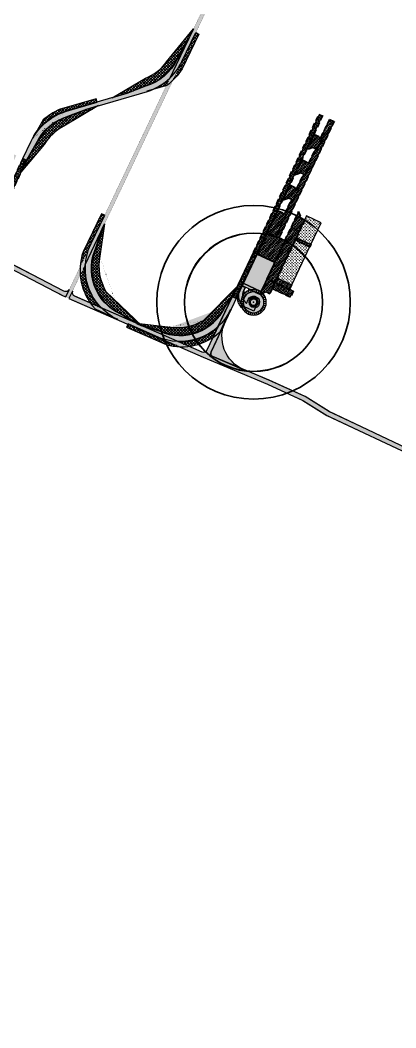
# Model space of a CAD drawing. Extents: x 466263 to 469319, y 5887365 to 5890189.
# Drawn here: x 467100 to 467568, y 5888275 to 5889530 of the extents above; entities that cross this region are included whole.
import ezdxf

# ---------------------------------------------------------------- set-up
doc = ezdxf.new("R2010")
doc.units = 0
doc.header["$MEASUREMENT"] = 0
doc.linetypes.add('VERDECKT', pattern=[9.525, 6.35, -3.175])
doc.layers.get('0').update_dxf_attribs({"linetype": 'CONTINUOUS'})
for name, color, linetype, transparency in [('UTEC -Flächen mit Böschung 0.5 m- KSF dauerhaft', 24, 'VERDECKT', 0.5), ('UTEC -Flächen mit Böschung 0.5 m- KSF temporär', 54, 'VERDECKT', 0.5), ('UTEC -Flächen mit Böschung 0.5 m- Zuwegung dauerhaft', 32, 'VERDECKT', 0.5), ('UTEC -Flächen mit Böschung 0.5 m- Zuwegung temporär', 84, 'VERDECKT', 0.5), ('UTEC -Flächen- Fundament', 162, 'VERDECKT', 0.5), ('UTEC -Flächen- KSF Blattlager', 254, 'CONTINUOUS', 0.5), ('UTEC -Flächen- KSF dauerhaft', 252, 'CONTINUOUS', 0.5), ('UTEC -Flächen- KSF temporär', 254, 'CONTINUOUS', 0.5), ('UTEC -Flächen- Zuwegung Bestand', 253, 'CONTINUOUS', 0.5), ('UTEC -Flächen- Zuwegung dauerhaft', 33, 'CONTINUOUS', 0.5), ('UTEC -Flächen- Zuwegung temporär', 85, 'CONTINUOUS', 0.5), ('UTEC -Flächen- Zuwegung Überschwenkbereich', 252, 'CONTINUOUS', 0.5)]:
    doc.layers.add(name, color=color, linetype=linetype, transparency=transparency)
for name, color, linetype, lineweight in [('UTEC -WKA- Kreise - Baulast', 70, 'CONTINUOUS', 35), ('UTEC -WKA- Kreise - Rotor (ohne Exzentrizität)', 150, 'CONTINUOUS', 35), ('UTEC -WKA- Kreise - Rotorüberstrich (mit Exzentrizität)', 150, 'CONTINUOUS', 35)]:
    doc.layers.add(name, color=color, linetype=linetype, lineweight=lineweight)
for name, color, linetype in [('UTEC -WKA- Kreise - Standort', 10, 'CONTINUOUS'), ('UTEC -WKA- KSF Blattlager', 253, 'CONTINUOUS'), ('UTEC -WKA- KSF dauerhaft', 7, 'CONTINUOUS'), ('UTEC -WKA- KSF temporär', 253, 'CONTINUOUS'), ('UTEC -WKA- Turm & Fundament', 7, 'CONTINUOUS'), ('UTEC -WKA- Turm & Fundament Schraffur', 253, 'CONTINUOUS'), ('UTEC -Zuwegung- Bestand', 251, 'CONTINUOUS'), ('UTEC -Zuwegung- dauerhaft', 34, 'CONTINUOUS'), ('UTEC -Zuwegung- temporär', 86, 'CONTINUOUS'), ('UTEC -Zuwegung- Überschwenkbereich', 253, 'CONTINUOUS')]:
    doc.layers.add(name, color=color, linetype=linetype)
doc.layers.add('UTEC __Hilfslinien__', color=201, linetype='CONTINUOUS', plot=False)
pattern_1 = [(45, (0, 0), (-1.767766953, 1.767766953), []), (135, (0, 0), (-1.767766953, -1.767766953), [])]

# ---------------------------------------------------------------- blocks, each defined once
blk = doc.blocks.new('WKA - Fundament')
at = {"layer": 'UTEC -WKA- Turm & Fundament'}
for radius in [13, 5.94]:
    blk.add_circle((0, 0), radius, dxfattribs=at)
at = {"layer": 'UTEC -WKA- Turm & Fundament Schraffur'}
for points in [[(-6.5, 11.3), (-7.5, 12.9)], [(-4.4, 12.2), (-5.5, 15)], [(-2.3, 12.8), (-2.6, 14.7)], [(0, 13), (0, 15.9)], [(2.3, 12.8), (2.6, 14.7)], [(4.4, 12.2), (5.5, 15)], [(6.5, 11.3), (7.5, 12.9)], [(-12.8, 2.3), (-15.7, 2.8)], [(-14.9, 0), (-13, 0)], [(-13, 0), (-14.9, 0)], [(-12.2, 4.4), (-14, 5.1)], [(-11.3, 6.5), (-13.8, 8)], [(-10, 8.4), (-11.4, 9.6)], [(-8.4, 10), (-10.2, 12.2)], [(8.4, 10), (10.2, 12.2)], [(10, 8.4), (11.4, 9.6)], [(11.3, 6.5), (13.8, 8)], [(12.2, 4.4), (14, 5.1)], [(12.8, 2.3), (15.7, 2.8)], [(13, 0), (14.9, 0)], [(14.9, 0), (13, 0)], [(-15.7, -2.8), (-12.8, -2.3)], [(-14, -5.1), (-12.2, -4.4)], [(-13.8, -8), (-11.3, -6.5)], [(-11.4, -9.6), (-10, -8.4)], [(-10.2, -12.2), (-8.4, -10)], [(-7.5, -12.9), (-6.5, -11.3)], [(-5.5, -15), (-4.4, -12.2)], [(5.5, -15), (4.4, -12.2)], [(7.5, -12.9), (6.5, -11.3)], [(10.2, -12.2), (8.4, -10)], [(11.4, -9.6), (10, -8.4)], [(13.8, -8), (11.3, -6.5)], [(14, -5.1), (12.2, -4.4)], [(15.7, -2.8), (12.8, -2.3)], [(-2.6, -14.7), (-2.3, -12.8)], [(0, -15.9), (0, -13)], [(2.6, -14.7), (2.3, -12.8)]]:
    blk.add_lwpolyline(points, dxfattribs=at)
blk.add_circle((0, 0), 15.9, dxfattribs=at)

msp = doc.modelspace()

# ---------------------------------------------------------------- hatches: boundary and pattern name
at = {"layer": 'UTEC -Flächen mit Böschung 0.5 m- KSF dauerhaft'}
h = msp.add_hatch(color=256, dxfattribs=at)
h.dxf.hatch_style = 1
h.paths.add_polyline_path([(467399, 5889188.3), (467376.8, 5889198.8), (467395.9, 5889239), (467418.1, 5889228.5)])
at = {"layer": 'UTEC -Flächen mit Böschung 0.5 m- KSF temporär', "true_color": 0x991b1e}
h = msp.add_hatch(color=244, dxfattribs=at)
h.dxf.hatch_style = 1
h.paths.add_polyline_path([(467491.9, 5889403.8), (467485.6, 5889406.8), (467474.9, 5889384.2), (467466.7, 5889388.1), (467457.4, 5889368.4), (467465, 5889371.2), (467468, 5889369.7), (467459.8, 5889352.6), (467451.7, 5889356.4), (467442.4, 5889336.8), (467450, 5889339.5), (467453, 5889338.1), (467444.8, 5889321), (467436.7, 5889324.8), (467427.4, 5889305.2), (467435, 5889307.9), (467438, 5889306.5), (467429.8, 5889289.3), (467421.7, 5889293.2), (467395.9, 5889239), (467418.1, 5889228.5), (467400.5, 5889191.6, -0.042855), (467402.6, 5889189.8), (467406.7, 5889191.3), (467411.5, 5889189), (467414.5, 5889195.3), (467437.1, 5889184.6), (467440.9, 5889192.7), (467436.4, 5889194.9), (467439, 5889200.3), (467420.9, 5889208.9), (467443.2, 5889255.7), (467461.2, 5889247.1), (467463, 5889250.7), (467444.9, 5889259.3), (467455.3, 5889281.1), (467450.5, 5889283.4), (467447.3, 5889292.3), (467430, 5889256), (467423.3, 5889259.2)])
h.paths.add_polyline_path([(467472.4, 5889413), (467477.4, 5889410.7), (467421.4, 5889292.8), (467395.9, 5889239.1), (467390.9, 5889241.4)])
at = {"layer": 'UTEC -Flächen mit Böschung 0.5 m- KSF temporär'}
h = msp.add_hatch(color=256, dxfattribs=at)
h.dxf.hatch_style = 1
h.paths.add_polyline_path([(466986.4, 5889186.2), (466975.3, 5889162.7), (466982.5, 5889159.3), (466993.6, 5889182.8)])
h.paths.add_polyline_path([(467020.6, 5889219.8), (467088.9, 5889364.5), (467095.3, 5889361.5), (467039.7, 5889243.9), (467047.8, 5889240.1), (467022.2, 5889185.9), (467000, 5889196.3), (467012.9, 5889223.5)])
edge = h.paths.add_edge_path()
edge.add_line((467047.8, 5889240.1), (467053.5, 5889252.1))
edge.add_line((467053.5, 5889252.1), (467050.8, 5889259.7))
edge.add_line((467050.8, 5889259.7), (467047.8, 5889261.1))
edge.add_line((467047.8, 5889261.1), (467054.7, 5889275.6))
edge.add_line((467054.7, 5889275.6), (467062.8, 5889271.7))
edge.add_line((467062.8, 5889271.7), (467068.5, 5889283.8))
edge.add_line((467068.5, 5889283.8), (467065.8, 5889291.4))
edge.add_line((467065.8, 5889291.4), (467062.8, 5889292.8))
edge.add_line((467062.8, 5889292.8), (467069.6, 5889307.2))
edge.add_line((467069.6, 5889307.2), (467077.8, 5889303.4))
edge.add_line((467077.8, 5889303.4), (467083.4, 5889315.4))
edge.add_line((467083.4, 5889315.4), (467080.7, 5889323))
edge.add_line((467080.7, 5889323), (467077.7, 5889324.4))
edge.add_line((467077.7, 5889324.4), (467084.6, 5889338.9))
edge.add_line((467084.6, 5889338.9), (467092.7, 5889335))
edge.add_line((467092.7, 5889335), (467103.4, 5889357.6))
edge.add_line((467103.4, 5889357.6), (467108.4, 5889355.3))
edge.add_line((467108.4, 5889355.3), (467055.5, 5889243.4))
edge.add_arc((467054.4, 5889235.4), 8.03, 82.0884, 144.3016)
h.paths.add_polyline_path([(467049.3, 5889230.3), (467052, 5889222.7), (467056.8, 5889220.4), (467046.5, 5889198.6), (467064.5, 5889190), (467062.8, 5889186.4), (467044.7, 5889194.9), (467022.6, 5889148.1), (467040.7, 5889139.5), (467037.7, 5889133.2), (467019.6, 5889141.7), (467013.2, 5889128.2), (467008.4, 5889130.4), (467000.8, 5889127.7)])
at = {"layer": 'UTEC -Flächen- Fundament', "lineweight": 20}
h = msp.add_hatch(color=256, dxfattribs=at)
h.dxf.hatch_style = 1
edge = h.paths.add_edge_path()
edge.add_line((467400.5, 5889191.6), (467399, 5889188.3))
edge.add_line((467399, 5889188.3), (467386.8, 5889194.1))
edge.add_arc((467391.1, 5889178.7), 15.9, 105.7756, 141.2904)
edge.add_arc((467391.2, 5889189.4), 12.5, 165.5268, 183.1969, ccw=False)
edge.add_line((467379.1, 5889192.5), (467380.5, 5889197.1))
edge.add_line((467380.5, 5889197.1), (467376.8, 5889198.8))
edge.add_line((467376.8, 5889198.8), (467370.8, 5889186.1))
edge.add_arc((467388.9, 5889184.9), 18.1, 176.2087, 229.5846)
edge.add_arc((467391.1, 5889178.8), 16, 208.7379, 413.7032)
at = {"layer": 'UTEC -Flächen- KSF Blattlager'}
h = msp.add_hatch(dxfattribs=at)
h.set_pattern_fill('GRASS', color=256, scale=0.1)
h.set_pattern_definition([(90, (-2380.8163, -2597.3765), (-1.796051224, 1.796051224), [0.47625, -3.115852448]), (45, (-2380.8163, -2597.3765), (-1.7960512242, 1.7960512242), [0.47625, -2.06375]), (135, (-2380.8163, -2597.3765), (-1.7960512242, -1.7960512242), [0.47625, -2.06375])])
h.paths.add_polyline_path([(467457.2, 5889286.3), (467444.2, 5889259.1), (467462.3, 5889250.5), (467475.2, 5889277.7)])
h.paths.add_polyline_path([(467461, 5889247.8), (467438.3, 5889200.1), (467420.3, 5889208.6), (467442.9, 5889256.4)])
at = {"layer": 'UTEC -Flächen- KSF dauerhaft'}
h = msp.add_hatch(color=256, dxfattribs=at)
h.dxf.hatch_style = 1
h.paths.add_polyline_path([(467400.2, 5889192.1), (467398.7, 5889189), (467376.6, 5889199.5), (467378.1, 5889202.6)])
h.paths.add_polyline_path([(467417.4, 5889228.3), (467400.2, 5889192.1), (467378.1, 5889202.6), (467395.3, 5889238.8)])
h = msp.add_hatch(dxfattribs=at)
h.set_pattern_fill('GRAVEL', color=256, scale=2)
h.set_pattern_definition([(228.012787504, (-2396.8763, -2595.3765), (-16, -18), [0.269072, -26.63817609415]), (184.969740728, (-2397.0563, -2595.57649), (24, 2.0000000000001), [0.461736, -45.71184952246]), (132.510447078, (-2397.5163, -2595.61649), (20.0000000000002, -21.9999999999997), [0.325576, -32.2320651922]), (267.273689006, (-2398.2963, -2596.11649), (2, 40), [0.420476, -41.62711608326]), (292.833654178, (-2398.3163, -2596.53649), (-10, 24), [0.41231, -40.8187462562]), (357.273689006, (-2398.1563, -2596.91649), (-40, 2), [0.420476, -41.62711608326]), (37.6942404667, (-2397.7363, -2596.93649), (-26, -19.9999999999999), [0.556058, -55.0496970978]), (72.2553283749, (-2397.2963, -2596.59649), (14.00000000000005, 44), [0.524976, -51.9726429936]), (121.429565615, (-2397.1363, -2596.09649), (-16, 26), [0.4219, -41.76814621946]), (175.236358309, (-2397.3563, -2595.7365), (22, -2), [0.481664, -23.6015251576]), (222.397437798, (-2397.8363, -2595.696494), (-23.9999999999999, -21.99999999999994), [0.622896, -61.6667500096]), (138.814074834, (-2396.3163, -2596.1365), (-14, 12), [0.212602, -21.0476896255]), (171.46923439, (-2396.4763, -2595.99649), (26, -4), [0.404474, -40.0430228323]), (225, (-2396.8763, -2595.9365), (-2e-16, -2), [0.282842, -2.54558512475]), (203.198590514, (-2397.0163, -2595.6965), (10, 4), [0.152316, -15.0792302117]), (291.801409486, (-2397.1563, -2595.7565), (-2, 6), [0.215406, -10.5549236143]), (30.963756532, (-2397.0763, -2595.9565), (6, 4), [0.349858, -11.3120457897]), (161.565051177, (-2396.7763, -2595.7765), (4, -2), [0.252982, -6.07157332034]), (16.389540334, (-2398.3163, -2595.75649), (20, 6), [0.3544, -35.08569029334]), (70.346175942, (-2397.9763, -2595.6565), (-8.0000000000024, -22.0000000000068), [0.297322, -29.43481549464]), (293.198590514, (-2396.7763, -2595.3765), (-4, 10), [0.30463, -14.9269162117]), (343.610459666, (-2396.6563, -2595.65649), (-20, 6), [0.3544, -35.08569029334]), (339.44395478, (-2398.3163, -2596.9965), (-10, 4), [0.34176, -16.74624749063]), (294.775140569, (-2397.9963, -2597.1165), (-10, 22), [0.286356, -28.34928612655]), (66.8014094864, (-2396.7563, -2597.3765), (4, 10), [0.30463, -14.9269162117]), (17.3540246363, (-2396.6363, -2597.09649), (-26, -8), [0.335262, -33.1908472285]), (69.4439547804, (-2397.7363, -2597.3765), (-4, -10), [0.17088, -16.91712749063]), (101.309932474, (-2396.8763, -2597.3765), (-2, 8), [0.10198, -10.0960590272]), (165.963756532, (-2396.8963, -2597.2765), (6, -2), [0.41231, -7.83390125124]), (186.009005957, (-2397.2963, -2597.17649), (20, 2), [0.3821, -37.8278463491]), (303.690067526, (-2397.0763, -2596.1365), (-2, 4), [0.288444, -6.9226585509]), (353.157226587, (-2396.9163, -2596.37649), (34, -4.0000000000001), [0.503588, -49.85512524806]), (60.945395901, (-2396.4163, -2596.4365), (-8, -14), [0.205912, -20.385348282]), (90, (-2396.3163, -2596.2565), (-2, 2), [0.12, -1.88]), (120.256437164, (-2397.3363, -2597.1165), (8, -14), [0.277848, -27.5070399789]), (48.0127875042, (-2397.4763, -2596.8765), (16, 18), [0.538144, -26.36910409415]), (0, (-2397.1163, -2596.4765), (2, 2), [0.52, -1.48]), (325.304846469, (-2396.5963, -2596.47649), (20.0000000000003, -13.9999999999997), [0.316228, -31.3065486017]), (254.054604099, (-2396.3363, -2596.6565), (-2, -8), [0.291204, -14.26901577856]), (207.645975364, (-2396.4163, -2596.93649), (-37.9999999999999, -20.0000000000001), [0.47413, -46.9389483645]), (175.42607874, (-2396.8363, -2597.15649), (-25.9999999999999, 2), [0.501598, -49.65814681594])])
edge = h.paths.add_edge_path()
edge.add_line((467380.7, 5889197.5), (467378.5, 5889193))
edge.add_arc((467390.2, 5889187.4), 13, 154.5946, 231.2523)
edge.add_line((467382.1, 5889177.2), (467384.3, 5889182))
edge.add_arc((467391.1, 5889178.7), 7.5, -73.595, 154.5946, ccw=False)
edge.add_line((467393.2, 5889171.6), (467391.3, 5889167.5))
edge.add_line((467391.3, 5889167.5), (467382.7, 5889171.6))
edge.add_arc((467390.2, 5889187.4), 17.5, 154.5946, 244.5946, ccw=False)
edge.add_line((467374.4, 5889194.9), (467376.6, 5889199.5))
edge.add_line((467376.6, 5889199.5), (467380.7, 5889197.5))
edge = h.paths.add_edge_path(flags=16)
edge.add_arc((467391.1, 5889178.7), 5.5, 0, 360)
at = {"layer": 'UTEC -Flächen- KSF temporär'}
h = msp.add_hatch(dxfattribs=at)
h.set_pattern_fill('ANSI33', color=256, scale=0.5, angle=90)
h.set_pattern_definition([(135, (-2399.3163, -2597.3765), (-2.2450640303, -2.2450640303), []), (135, (-2399.3163, -2595.1314), (-2.2450640303, -2.2450640303), [1.5875, -0.79375])])
h.paths.add_polyline_path([(467472.7, 5889412.3), (467365, 5889185.6), (467369.1, 5889183.7), (467476.8, 5889410.4)])
h = msp.add_hatch(dxfattribs=at)
h.set_pattern_fill('ANSI33', color=256, scale=0.5)
h.set_pattern_definition([(45, (-2399.3163, -2597.3765), (-2.2450640303, 2.2450640303), []), (45, (-2397.0712, -2597.3765), (-2.2450640303, 2.2450640303), [1.5875, -0.79375])])
h.paths.add_polyline_path([(467491.2, 5889403.5), (467422.6, 5889259), (467419, 5889260.7), (467431.9, 5889287.8), (467430, 5889288.7), (467438.6, 5889306.7), (467440.4, 5889305.9), (467446.9, 5889319.4), (467445.1, 5889320.3), (467453.6, 5889338.4), (467455.5, 5889337.5), (467461.9, 5889351.1), (467460.1, 5889351.9), (467468.7, 5889370), (467470.5, 5889369.1), (467476.9, 5889382.7), (467475.1, 5889383.5), (467485.8, 5889406.1)])
h.paths.add_polyline_path([(467476.9, 5889382.7), (467470.5, 5889369.1), (467465, 5889371.7), (467457.1, 5889368.8), (467466.1, 5889387.8)], flags=17)
h.paths.add_polyline_path([(467461.9, 5889351.1), (467455.5, 5889337.5), (467450, 5889340.1), (467442, 5889337.2), (467451, 5889356.2)], flags=17)
h.paths.add_polyline_path([(467431.9, 5889287.8), (467419, 5889260.7), (467408.1, 5889265.9), (467421, 5889293)])
h.paths.add_polyline_path([(467446.9, 5889319.4), (467440.4, 5889305.9), (467435, 5889308.5), (467427, 5889305.6), (467436, 5889324.6)], flags=17)
h.paths.add_polyline_path([(467395.3, 5889238.8), (467408.1, 5889265.9), (467430.3, 5889255.4), (467417.4, 5889228.3)])
h.paths.add_polyline_path([(467444.2, 5889259.1), (467442.9, 5889256.4), (467461, 5889247.8), (467462.3, 5889250.5)])
h.paths.add_polyline_path([(467420.3, 5889208.6), (467417.7, 5889203.2), (467435.8, 5889194.6), (467438.3, 5889200.1)])
h.paths.add_polyline_path([(467448.1, 5889267.4), (467417.7, 5889203.2), (467407.8, 5889207.9), (467438.2, 5889272.1)])
h.paths.add_polyline_path([(467438.2, 5889272.1), (467447.2, 5889291), (467450.1, 5889283), (467454.6, 5889280.9), (467448.1, 5889267.4)], flags=17)
h.paths.add_polyline_path([(467407.8, 5889207.9), (467398.7, 5889189), (467406.7, 5889191.8), (467411.3, 5889189.7), (467417.7, 5889203.2)])
h.paths.add_polyline_path([(467440.3, 5889192.5), (467417.7, 5889203.2), (467414.3, 5889196), (467436.8, 5889185.3)])
h = msp.add_hatch(dxfattribs=at)
h.set_pattern_fill('ANSI33', color=256, scale=0.5, angle=90)
h.set_pattern_definition([(135, (-1, 0), (-2.2450640303, -2.2450640303), []), (135, (-1, 2.245), (-2.2450640303, -2.2450640303), [1.5875, -0.79375])])
h.paths.add_polyline_path([(467107.7, 5889355), (467000.4, 5889128.1), (466996.4, 5889130), (467103.6, 5889357)])
at = {"layer": 'UTEC -Flächen- Zuwegung Bestand', "linetype": 'ByBlock', "transparency": 33554687}
h = msp.add_hatch(color=256, dxfattribs=at)
h.dxf.hatch_style = 1
edge = h.paths.add_edge_path()
edge.add_arc((467624, 5890183.8), 5, -24.9263, 71.9247, ccw=False)
edge.add_line((467628.5, 5890181.6), (467426.5, 5889746.9))
edge.add_line((467426.5, 5889746.9), (467413.1, 5889720.1))
edge.add_line((467413.1, 5889720.1), (467294.6, 5889474.2))
edge.add_line((467294.6, 5889474.2), (467191.6, 5889258))
edge.add_line((467191.6, 5889258), (467157.2, 5889185.8))
edge.add_line((467157.2, 5889185.8), (467161.2, 5889183.9))
edge.add_line((467161.2, 5889183.9), (467195.7, 5889256.1))
edge.add_line((467195.7, 5889256.1), (467298.7, 5889472.2))
edge.add_line((467298.7, 5889472.2), (467417.1, 5889718.1))
edge.add_line((467417.1, 5889718.1), (467430.5, 5889744.9))
edge.add_line((467430.5, 5889744.9), (467633.5, 5890181.7))
edge.add_arc((467638.1, 5890179.6), 5, 75.1134, 155.0734, ccw=False)
edge.add_line((467639.3, 5890184.4), (467625.5, 5890188.5))
at = {"layer": 'UTEC -Flächen- Zuwegung dauerhaft', "linetype": 'ByBlock', "transparency": 33554687}
h = msp.add_hatch(color=256, dxfattribs=at)
h.dxf.hatch_style = 1
edge = h.paths.add_edge_path()
edge.add_arc((467156.8, 5889196.5), 5, 242.6636, 334.4724, ccw=False)
edge.add_line((467154.5, 5889192.1), (467057.7, 5889242.1))
edge.add_arc((467054.3, 5889235.7), 7.25, 62.6636, 154.6964)
edge.add_line((467047.8, 5889238.8), (466996.4, 5889130))
edge.add_line((466996.4, 5889130), (466952.9, 5889043))
edge.add_line((466952.9, 5889043), (466830, 5888784))
edge.add_line((466830, 5888784), (466719.4, 5888558.7))
edge.add_line((466719.4, 5888558.7), (466678.6, 5888475.2))
edge.add_arc((466674.1, 5888477.4), 5, 230.3976, 333.6466, ccw=False)
edge.add_line((466670.9, 5888473.6), (466561.9, 5888563.7))
edge.add_line((466561.9, 5888563.7), (466379.5, 5888709.4))
edge.add_line((466379.5, 5888709.4), (466376.7, 5888705.9))
edge.add_line((466376.7, 5888705.9), (466559.1, 5888560.2))
edge.add_line((466559.1, 5888560.2), (466675.6, 5888463.8))
edge.add_line((466675.6, 5888463.8), (466697.8, 5888442.9))
edge.add_line((466697.8, 5888442.9), (466763.7, 5888380.8))
edge.add_arc((466813.3, 5888433.4), 72.3, 226.7132, 234.9162)
edge.add_line((466771.7, 5888374.3), (466823.3, 5888338.1))
edge.add_line((466823.3, 5888338.1), (466876.4, 5888306))
edge.add_line((466876.4, 5888306), (466914.4, 5888276.7))
edge.add_arc((466918.9, 5888282.5), 7.25, 232.4137, 334.8602)
edge.add_line((466925.4, 5888279.4), (466984.3, 5888404.9))
edge.add_line((466984.3, 5888404.9), (466980.3, 5888406.8))
edge.add_line((466980.3, 5888406.8), (466921.4, 5888281.3))
edge.add_arc((466918.9, 5888282.5), 2.75, 232.4137, 334.8602, ccw=False)
edge.add_line((466917.2, 5888280.3), (466878.9, 5888309.7))
edge.add_line((466878.9, 5888309.7), (466825.8, 5888341.9))
edge.add_line((466825.8, 5888341.9), (466774.3, 5888378))
edge.add_arc((466813.3, 5888433.4), 67.8, 226.7132, 234.9162, ccw=False)
edge.add_line((466766.8, 5888384.1), (466700.9, 5888446.2))
edge.add_line((466700.9, 5888446.2), (466682, 5888464))
edge.add_arc((466685.4, 5888467.6), 5, 153.6466, 226.7132, ccw=False)
edge.add_line((466680.9, 5888469.9), (466723.5, 5888556.7))
edge.add_line((466723.5, 5888556.7), (466834.1, 5888782))
edge.add_line((466834.1, 5888782), (466957, 5889041))
edge.add_line((466957, 5889041), (467000.4, 5889128.1))
edge.add_line((467000.4, 5889128.1), (467051.8, 5889236.9))
edge.add_arc((467054.3, 5889235.7), 2.75, 62.6636, 154.6964, ccw=False)
edge.add_line((467055.6, 5889238.1), (467154, 5889187.3))
edge.add_line((467154, 5889187.3), (467157.2, 5889185.8))
edge.add_line((467157.2, 5889185.8), (467161.3, 5889194.4))
h = msp.add_hatch(color=256, dxfattribs=at)
h.dxf.hatch_style = 1
edge = h.paths.add_edge_path()
edge.add_line((467161.2, 5889183.9), (467328.3, 5889110.7))
edge.add_line((467328.3, 5889110.7), (467387.7, 5889085.8))
edge.add_line((467387.7, 5889085.8), (467408.5, 5889077))
edge.add_line((467408.5, 5889077), (467453, 5889056.9))
edge.add_line((467453, 5889056.9), (467482.9, 5889038.2))
edge.add_line((467482.9, 5889038.2), (467596.2, 5888984.9))
edge.add_line((467596.2, 5888984.9), (467611.7, 5888976.1))
edge.add_line((467611.7, 5888976.1), (467626.5, 5888965.9))
edge.add_line((467626.5, 5888965.9), (467662.3, 5888941.2))
edge.add_line((467662.3, 5888941.2), (467706.6, 5888910.6))
edge.add_line((467706.6, 5888910.6), (467744.3, 5888885.4))
edge.add_line((467744.3, 5888885.4), (467783.4, 5888863.8))
edge.add_line((467783.4, 5888863.8), (467803.7, 5888854.9))
edge.add_line((467803.7, 5888854.9), (467885.7, 5888819.2))
edge.add_arc((467884.6, 5888816.7), 2.75, -23.2632, 66.4541, ccw=False)
edge.add_line((467887.1, 5888815.6), (467835.5, 5888695.5))
edge.add_line((467835.5, 5888695.5), (467743.2, 5888481))
edge.add_line((467743.2, 5888481), (467747.4, 5888479.3))
edge.add_line((467747.4, 5888479.3), (467839.7, 5888693.7))
edge.add_line((467839.7, 5888693.7), (467843.5, 5888702.8))
edge.add_arc((467848.1, 5888700.9), 5, 55.4966, 156.7368, ccw=False)
edge.add_line((467851, 5888705), (467867, 5888694))
edge.add_line((467867, 5888694), (467881.3, 5888686.8))
edge.add_line((467881.3, 5888686.8), (467921.6, 5888666.7))
edge.add_line((467921.6, 5888666.7), (467955.1, 5888651.5))
edge.add_line((467955.1, 5888651.5), (467988.2, 5888637))
edge.add_line((467988.2, 5888637), (468022.1, 5888622.1))
edge.add_line((468022.1, 5888622.1), (468034.3, 5888616.8))
edge.add_line((468034.3, 5888616.8), (468040, 5888614.5))
edge.add_arc((468042.7, 5888621.3), 7.25, 248.2032, 336.498)
edge.add_line((468049.3, 5888618.4), (468088.1, 5888707.5))
edge.add_arc((468090.6, 5888706.4), 2.75, 61.8656, 156.498, ccw=False)
edge.add_line((468091.9, 5888708.9), (468134.7, 5888686))
edge.add_line((468134.7, 5888686), (468136.8, 5888690))
edge.add_line((468136.8, 5888690), (468094, 5888712.8))
edge.add_arc((468090.6, 5888706.4), 7.25, 61.8656, 156.498)
edge.add_line((468084, 5888709.3), (468045.2, 5888620.2))
edge.add_arc((468042.7, 5888621.3), 2.75, 248.2032, 336.498, ccw=False)
edge.add_line((468041.7, 5888618.7), (468036, 5888621))
edge.add_line((468036, 5888621), (468023.9, 5888626.2))
edge.add_line((468023.9, 5888626.2), (467990, 5888641.1))
edge.add_line((467990, 5888641.1), (467956.9, 5888655.6))
edge.add_line((467956.9, 5888655.6), (467923.6, 5888670.7))
edge.add_line((467923.6, 5888670.7), (467883.3, 5888690.9))
edge.add_line((467883.3, 5888690.9), (467869.3, 5888697.9))
edge.add_line((467869.3, 5888697.9), (467851.1, 5888710.3))
edge.add_arc((467854, 5888714.4), 5, 156.7368, 235.4966, ccw=False)
edge.add_line((467849.4, 5888716.4), (467891.1, 5888813.4))
edge.add_arc((467883.9, 5888816.4), 7.75, 336.7368, 426.4541)
edge.add_line((467887, 5888823.5), (467805.5, 5888859))
edge.add_line((467805.5, 5888859), (467785.4, 5888867.8))
edge.add_line((467785.4, 5888867.8), (467746.6, 5888889.3))
edge.add_line((467746.6, 5888889.3), (467714.7, 5888910.6))
edge.add_arc((467717.5, 5888914.7), 5, 156.6787, 236.2567, ccw=False)
edge.add_line((467712.9, 5888916.7), (467750.4, 5889003.8))
edge.add_line((467750.4, 5889003.8), (467774.6, 5889059.8))
edge.add_line((467774.6, 5889059.8), (467770.5, 5889061.6))
edge.add_line((467770.5, 5889061.6), (467746.3, 5889005.6))
edge.add_line((467746.3, 5889005.6), (467709.9, 5888921.1))
edge.add_arc((467705.3, 5888923), 5, 235.379, 336.6787, ccw=False)
edge.add_line((467702.4, 5888918.9), (467664.8, 5888944.9))
edge.add_line((467664.8, 5888944.9), (467629, 5888969.6))
edge.add_line((467629, 5888969.6), (467614.1, 5888979.9))
edge.add_line((467614.1, 5888979.9), (467598.3, 5888988.9))
edge.add_line((467598.3, 5888988.9), (467485, 5889042.1))
edge.add_line((467485, 5889042.1), (467455.1, 5889060.9))
edge.add_line((467455.1, 5889060.9), (467410.3, 5889081.1))
edge.add_line((467410.3, 5889081.1), (467389.4, 5889090))
edge.add_line((467389.4, 5889090), (467340.2, 5889110.6))
edge.add_arc((467342.1, 5889115.2), 5, 154.5946, 247.2419, ccw=False)
edge.add_line((467337.6, 5889117.3), (467395.3, 5889238.8))
edge.add_line((467395.3, 5889238.8), (467391.2, 5889240.7))
edge.add_line((467391.2, 5889240.7), (467333.3, 5889118.7))
edge.add_arc((467328.8, 5889120.9), 5, 246.3528, 334.5946, ccw=False)
edge.add_line((467326.8, 5889116.3), (467167.9, 5889185.8))
edge.add_arc((467169.6, 5889190.3), 4.75, 153.0925, 249.4388, ccw=False)
edge.add_line((467165.3, 5889192.4), (467161.2, 5889183.9))
at = {"layer": 'UTEC -Flächen- Zuwegung temporär', "linetype": 'ByBlock'}
h = msp.add_hatch(color=256, dxfattribs=at)
h.dxf.hatch_style = 1
edge = h.paths.add_edge_path()
edge.add_line((467308.1, 5889502.1), (467294.6, 5889474.2))
edge.add_line((467294.6, 5889474.2), (467286.9, 5889458.1))
edge.add_arc((467238.4, 5889508.6), 70, 286.4171, 313.8743, ccw=False)
edge.add_line((467258.1, 5889441.4), (467182.7, 5889419.2))
edge.add_line((467182.7, 5889419.2), (467159.5, 5889410.3))
edge.add_arc((467177.5, 5889349.4), 63.5, 106.4171, 154.6964)
edge.add_line((467120.1, 5889376.5), (467107.7, 5889355))
edge.add_line((467107.7, 5889355), (467103.6, 5889357))
edge.add_line((467103.6, 5889357), (467114.2, 5889379.3))
edge.add_arc((467177.5, 5889349.4), 70, 106.4171, 154.6964, ccw=False)
edge.add_line((467157.7, 5889416.5), (467233.2, 5889438.8))
edge.add_line((467233.2, 5889438.8), (467256.3, 5889447.7))
edge.add_arc((467238.4, 5889508.6), 63.5, 286.4171, 334.5305)
edge.add_line((467295.7, 5889481.3), (467308.1, 5889502.1))
h = msp.add_hatch(color=256, dxfattribs=at)
h.dxf.hatch_style = 1
edge = h.paths.add_edge_path()
edge.add_line((467202.9, 5889271.3), (467195, 5889247.7))
edge.add_arc((467251.4, 5889220.8), 62.5, 154.4724, 244.6772)
edge.add_line((467224.6, 5889164.3), (467247.7, 5889150.9))
edge.add_line((467247.7, 5889150.9), (467202.5, 5889170.7))
edge.add_arc((467251.4, 5889220.8), 70, 175.1286, 225.6979, ccw=False)
edge.add_line((467181.6, 5889226.7), (467202.9, 5889271.3))
h = msp.add_hatch(color=256, dxfattribs=at)
h.dxf.hatch_style = 1
edge = h.paths.add_edge_path()
edge.add_line((467369, 5889194), (467355.7, 5889173))
edge.add_arc((467299.3, 5889199.8), 62.5, 246.3512, 334.5946, ccw=False)
edge.add_line((467274.2, 5889142.6), (467250.4, 5889149.7))
edge.add_line((467250.4, 5889149.7), (467295.6, 5889129.9))
edge.add_arc((467299.3, 5889199.8), 70, 267.0112, 313.9385)
edge.add_line((467347.9, 5889149.4), (467369, 5889194))
h = msp.add_hatch(color=256, dxfattribs=at)
h.dxf.hatch_style = 1
edge = h.paths.add_edge_path()
edge.add_line((467337.6, 5889117.3), (467355.6, 5889155.2))
edge.add_arc((467396.2, 5889135.9), 45, 154.5946, 247.2419)
edge.add_line((467378.8, 5889094.4), (467340.2, 5889110.6))
edge.add_arc((467342.1, 5889115.2), 5, 154.5946, 246.9831, ccw=False)
at = {"layer": 'UTEC -Flächen- Zuwegung Überschwenkbereich', "linetype": 'ByBlock'}
h = msp.add_hatch(dxfattribs=at)
h.set_pattern_fill('ANSI37', color=256, scale=20)
h.set_pattern_definition(pattern_1)
edge = h.paths.add_edge_path()
edge.add_line((467316.4, 5889519.4), (467308.1, 5889502.1))
edge.add_line((467308.1, 5889502.1), (467295.7, 5889481.3))
edge.add_arc((467238.4, 5889508.6), 63.5, 286.4171, 334.5305, ccw=False)
edge.add_line((467256.3, 5889447.7), (467233.2, 5889438.8))
edge.add_line((467233.2, 5889438.8), (467214.8, 5889433.3))
edge.add_line((467214.8, 5889433.3), (467256.4, 5889457.6))
edge.add_arc((467231.9, 5889516.2), 63.5, 292.7574, 323.1859)
edge.add_line((467282.7, 5889478.1), (467316.4, 5889519.4))
h = msp.add_hatch(dxfattribs=at)
h.set_pattern_fill('ANSI37', color=256, scale=20)
h.set_pattern_definition(pattern_1)
h.paths.add_polyline_path([(467322.9, 5889512.6), (467319, 5889514.5), (467301.7, 5889478.4), (467298.7, 5889472.2), (467290.6, 5889455.3, 0.053771), (467302.2, 5889469.3)], flags=17)
edge = h.paths.add_edge_path()
edge.add_line((467282.4, 5889448.6), (467258.1, 5889441.4))
edge.add_arc((467238.4, 5889508.6), 70, 286.4175, 313.8743)
edge.add_line((467286.9, 5889458.1), (467282.4, 5889448.6))
h = msp.add_hatch(dxfattribs=at)
h.set_pattern_fill('ANSI37', color=256, scale=20)
h.set_pattern_definition(pattern_1)
edge = h.paths.add_edge_path()
edge.add_line((467101, 5889340.8), (467107.7, 5889355))
edge.add_line((467107.7, 5889355), (467120.1, 5889376.5))
edge.add_arc((467177.5, 5889349.4), 63.5, 106.4171, 154.6964, ccw=False)
edge.add_line((467159.5, 5889410.3), (467182.7, 5889419.2))
edge.add_line((467182.7, 5889419.2), (467197.7, 5889423.6))
edge.add_line((467197.7, 5889423.6), (467154.4, 5889398))
edge.add_arc((467184, 5889341.8), 63.5, 117.7743, 148.2024)
edge.add_line((467130, 5889375.2), (467101, 5889340.8))
edge = h.paths.add_edge_path()
edge.add_line((467194.8, 5889432.1), (467148.8, 5889418.6))
edge.add_arc((467184, 5889341.8), 84.5, 114.6432, 130.5568)
edge.add_line((467129, 5889406), (467116, 5889382.9))
edge.add_arc((467177.5, 5889349.4), 70, 106.4171, 151.4171, ccw=False)
edge.add_line((467157.7, 5889416.5), (467196.1, 5889427.8))
edge.add_line((467196.1, 5889427.8), (467194.8, 5889432.1))
h = msp.add_hatch(dxfattribs=at)
h.set_pattern_fill('ANSI37', color=256, scale=20)
h.set_pattern_definition(pattern_1)
h.paths.add_polyline_path([(467181.6, 5889226.6), (467175, 5889212.7, 0.139709), (467188.5, 5889176.8), (467202.5, 5889170.7, -0.223625)])
edge = h.paths.add_edge_path()
edge.add_line((467174.9, 5889223), (467191.6, 5889258))
edge.add_line((467191.6, 5889258), (467205.5, 5889287.1))
edge.add_line((467205.5, 5889287.1), (467201.4, 5889289))
edge.add_line((467201.4, 5889289), (467178.6, 5889241.4))
edge.add_arc((467244.8, 5889218.5), 70, 160.9065, 176.2699)
h = msp.add_hatch(dxfattribs=at)
h.set_pattern_fill('ANSI37', color=256, scale=20)
h.set_pattern_definition(pattern_1)
edge = h.paths.add_edge_path()
edge.add_arc((467260.8, 5889224.1), 62.5, 168.8821, 210.8478)
edge.add_line((467207.1, 5889192.1), (467252.4, 5889148.9))
edge.add_line((467252.4, 5889148.9), (467247.7, 5889150.9))
edge.add_line((467247.7, 5889150.9), (467224.6, 5889164.3))
edge.add_arc((467251.4, 5889220.8), 62.5, 154.4724, 244.6772, ccw=False)
edge.add_line((467195, 5889247.7), (467202.9, 5889271.3))
edge.add_line((467202.9, 5889271.3), (467205.2, 5889276.2))
edge.add_line((467205.2, 5889276.2), (467199.5, 5889236.2))
h = msp.add_hatch(dxfattribs=at)
h.set_pattern_fill('ANSI37', color=256, scale=20)
h.set_pattern_definition(pattern_1)
h.paths.add_polyline_path([(467341.3, 5889135.5), (467347.9, 5889149.4, -0.20767), (467295.6, 5889129.9), (467309.8, 5889123.7, 0.121736)])
h.paths.add_polyline_path([(467234.6, 5889151.7), (467232.8, 5889147.6), (467282.1, 5889126, 0.063426), (467299.6, 5889123.3)])
edge = h.paths.add_edge_path()
edge.add_line((467284.1, 5889147.9), (467245, 5889152.1))
edge.add_line((467245, 5889152.1), (467250.4, 5889149.7))
edge.add_line((467250.4, 5889149.7), (467274.2, 5889142.6))
edge.add_arc((467299.3, 5889199.8), 62.5, 246.3512, 334.5946)
edge.add_line((467355.7, 5889173), (467369, 5889194))
edge.add_line((467369, 5889194), (467371.4, 5889199))
edge.add_line((467371.4, 5889199), (467328.1, 5889155.7))
edge.add_arc((467295.9, 5889209.2), 62.5, 259.0682, 301.0302, ccw=False)

# ---------------------------------------------------------------- linework, layer by layer
at = {"layer": 'UTEC -Flächen mit Böschung 0.5 m- KSF dauerhaft'}
msp.add_lwpolyline([(467399, 5889188.3), (467376.8, 5889198.8), (467395.9, 5889239), (467418.1, 5889228.5)], close=True, dxfattribs=at)
at = {"layer": 'UTEC -Flächen mit Böschung 0.5 m- KSF temporär'}
msp.add_lwpolyline([(467472.4, 5889413), (467477.4, 5889410.7), (467421.4, 5889292.8), (467395.9, 5889239.1), (467390.9, 5889241.4), (467390.9, 5889241.4)], close=True, dxfattribs=at)
for points in [[(467395.9, 5889239), (467421.7, 5889293.2), (467429.8, 5889289.3), (467438, 5889306.5), (467435, 5889307.9), (467427.4, 5889305.2), (467436.7, 5889324.8), (467444.8, 5889321), (467453, 5889338.1), (467450, 5889339.5), (467442.4, 5889336.8), (467451.7, 5889356.4), (467459.8, 5889352.6), (467468, 5889369.7), (467465, 5889371.2), (467457.4, 5889368.4), (467466.7, 5889388.1), (467474.9, 5889384.2), (467485.6, 5889406.8), (467491.9, 5889403.8), (467423.3, 5889259.2), (467430, 5889256), (467447.3, 5889292.3), (467450.5, 5889283.4), (467455.3, 5889281.1), (467444.9, 5889259.3), (467463, 5889250.7), (467461.2, 5889247.1), (467443.2, 5889255.7), (467420.9, 5889208.9), (467439, 5889200.3), (467436.4, 5889194.9), (467440.9, 5889192.7), (467437.1, 5889184.6), (467414.5, 5889195.3), (467411.5, 5889189), (467406.7, 5889191.3), (467402.6, 5889189.8, 0.042855), (467400.5, 5889191.6), (467418.1, 5889228.5)], [(467047.8, 5889240.1), (467053.5, 5889252.1), (467050.8, 5889259.7), (467047.8, 5889261.1), (467054.7, 5889275.6), (467062.8, 5889271.7), (467068.5, 5889283.8), (467065.8, 5889291.4), (467062.8, 5889292.8), (467069.6, 5889307.2), (467077.8, 5889303.4), (467083.4, 5889315.4), (467080.7, 5889323), (467077.7, 5889324.4), (467084.6, 5889338.9), (467092.7, 5889335), (467103.4, 5889357.6), (467108.4, 5889355.3), (467055.5, 5889243.4, 0.278327)]]:
    msp.add_lwpolyline(points, format="xyb", close=True, dxfattribs=at)
at = {"layer": 'UTEC -Flächen mit Böschung 0.5 m- Zuwegung dauerhaft', "linetype": 'ByBlock'}
for points in [[(467055.4, 5889237.7), (467153.7, 5889186.8), (467156.9, 5889185.3), (467161.3, 5889194.4), (467160.8, 5889194.6, -0.423491), (467154.7, 5889192.5), (467057.9, 5889242.6, 0.424643)], [(467598.5, 5888989.3), (467485.3, 5889042.6), (467455.3, 5889061.3), (467410.5, 5889081.6), (467389.6, 5889090.4), (467340.4, 5889111.1, -0.427812), (467338.1, 5889117.1), (467395.9, 5889239), (467391, 5889241.4), (467332.8, 5889118.9, -0.405254), (467327, 5889116.7), (467168.1, 5889186.3, -0.447965), (467165.8, 5889192.2), (467165.3, 5889192.4), (467161, 5889183.4), (467328.1, 5889110.2), (467387.5, 5889085.3), (467408.3, 5889076.6), (467452.7, 5889056.5), (467482.6, 5889037.7), (467596, 5888984.4)]]:
    msp.add_lwpolyline(points, format="xyb", dxfattribs=at)
at = {"layer": 'UTEC -Flächen mit Böschung 0.5 m- Zuwegung temporär', "linetype": 'ByBlock'}
for points in [[(467310.6, 5889507.3), (467294.6, 5889474.2), (467286.4, 5889457, -0.116423), (467258.3, 5889440.9), (467182.8, 5889418.7), (467159.7, 5889409.8, 0.213998), (467120.5, 5889376.3), (467108.2, 5889354.8), (467108.4, 5889355.3), (467103.4, 5889357.6), (467113.7, 5889379.5, -0.21383), (467157.6, 5889417), (467233, 5889439.2), (467256.1, 5889448.1, 0.213252), (467295.3, 5889481.5)], [(467204.5, 5889274.5), (467195.4, 5889247.5, 0.415504), (467224.9, 5889164.7), (467248, 5889151.3), (467200.3, 5889172.2, -0.209144), (467181, 5889225.3)], [(467368.6, 5889194.3), (467355.3, 5889173.3, -0.405546), (467274.4, 5889143), (467250.6, 5889150.2), (467298.2, 5889129.3, 0.188392), (467346.3, 5889147.3)], [(467379, 5889094.8, -0.427812), (467356, 5889155), (467338.1, 5889117.1, 0.427812), (467340.4, 5889111.1)]]:
    msp.add_lwpolyline(points, format="xyb", close=True, dxfattribs=at)
at = {"layer": 'UTEC -Flächen- Fundament'}
msp.add_lwpolyline([(467400.5, 5889191.6), (467399, 5889188.3), (467386.8, 5889194.1, 0.156215), (467378.7, 5889188.7, -0.077253), (467379.1, 5889192.5), (467380.5, 5889197.1), (467376.8, 5889198.8), (467370.8, 5889186.1, 0.2372), (467377.1, 5889171.1, 1.245588)], format="xyb", close=True, dxfattribs=at)
at = {"layer": 'UTEC -WKA- Kreise - Baulast'}
msp.add_circle((467391.1, 5889178.7), 120.6, dxfattribs=at)
at = {"layer": 'UTEC -WKA- Kreise - Rotor (ohne Exzentrizität)'}
msp.add_circle((467391.1, 5889178.7), 86, dxfattribs=at)
at = {"layer": 'UTEC -WKA- Kreise - Rotorüberstrich (mit Exzentrizität)'}
msp.add_circle((467391.1, 5889178.7), 86.1, dxfattribs=at)
at = {"layer": 'UTEC -WKA- Kreise - Standort', "color": 6, "linetype": 'ByBlock'}
msp.add_point((467391.1, 5889178.7), dxfattribs=at)
at = {"layer": 'UTEC -WKA- KSF Blattlager'}
for points in [[(467457.2, 5889286.3), (467444.2, 5889259.1), (467462.3, 5889250.5), (467475.2, 5889277.7)], [(467461, 5889247.8), (467438.3, 5889200.1), (467420.3, 5889208.6), (467442.9, 5889256.4)]]:
    msp.add_lwpolyline(points, close=True, dxfattribs=at)
at = {"layer": 'UTEC -WKA- KSF dauerhaft'}
for points in [[(467417.4, 5889228.3), (467400.2, 5889192.1), (467378.1, 5889202.6), (467395.3, 5889238.8)], [(467400.2, 5889192.1), (467398.7, 5889189), (467376.6, 5889199.5), (467378.1, 5889202.6)]]:
    msp.add_lwpolyline(points, close=True, dxfattribs=at)
msp.add_lwpolyline([(467380.7, 5889197.5), (467378.5, 5889193, 0.34754), (467382.1, 5889177.2), (467384.3, 5889182, -1.542659), (467393.2, 5889171.6), (467391.3, 5889167.5), (467382.7, 5889171.6, -0.414214), (467374.4, 5889194.9), (467376.6, 5889199.5)], format="xyb", close=True, dxfattribs=at)
msp.add_circle((467391.1, 5889178.7), 5.5, dxfattribs=at)
at = {"layer": 'UTEC -WKA- KSF temporär'}
for points in [[(467472.7, 5889412.3), (467365, 5889185.6), (467369.1, 5889183.7), (467476.8, 5889410.4)], [(467491.2, 5889403.5), (467422.6, 5889259), (467419, 5889260.7), (467431.9, 5889287.8), (467430, 5889288.7), (467438.6, 5889306.7), (467440.4, 5889305.9), (467446.9, 5889319.4), (467445.1, 5889320.3), (467453.6, 5889338.4), (467455.5, 5889337.5), (467461.9, 5889351.1), (467460.1, 5889351.9), (467468.7, 5889370), (467470.5, 5889369.1), (467476.9, 5889382.7), (467475.1, 5889383.5), (467485.8, 5889406.1)], [(467476.9, 5889382.7), (467470.5, 5889369.1), (467465, 5889371.7), (467457.1, 5889368.8), (467466.1, 5889387.8)], [(467107.7, 5889355), (467000.4, 5889128.1), (466996.4, 5889130), (467103.6, 5889357)], [(467461.9, 5889351.1), (467455.5, 5889337.5), (467450, 5889340.1), (467442, 5889337.2), (467451, 5889356.2)], [(467446.9, 5889319.4), (467440.4, 5889305.9), (467435, 5889308.5), (467427, 5889305.6), (467436, 5889324.6)], [(467431.9, 5889287.8), (467419, 5889260.7), (467408.1, 5889265.9), (467421, 5889293)], [(467438.2, 5889272.1), (467447.2, 5889291), (467450.1, 5889283), (467454.6, 5889280.9), (467448.1, 5889267.4)], [(467395.3, 5889238.8), (467408.1, 5889265.9), (467430.3, 5889255.4), (467417.4, 5889228.3)], [(467448.1, 5889267.4), (467417.7, 5889203.2), (467407.8, 5889207.9), (467438.2, 5889272.1)], [(467444.2, 5889259.1), (467442.9, 5889256.4), (467461, 5889247.8), (467462.3, 5889250.5)], [(467407.8, 5889207.9), (467398.7, 5889189), (467406.7, 5889191.8), (467411.3, 5889189.7), (467417.7, 5889203.2)], [(467440.3, 5889192.5), (467417.7, 5889203.2), (467414.3, 5889196), (467436.8, 5889185.3)], [(467420.3, 5889208.6), (467417.7, 5889203.2), (467435.8, 5889194.6), (467438.3, 5889200.1)]]:
    msp.add_lwpolyline(points, close=True, dxfattribs=at)
at = {"layer": 'UTEC -WKA- Turm & Fundament'}
msp.add_lwpolyline([(467387.7, 5889181.2, -11.109991), (467387.1, 5889179.8), (467386.8, 5889180, 11.91608), (467387.4, 5889181.3)], format="xyb", close=True, dxfattribs=at)
at = {"layer": 'UTEC -WKA- Turm & Fundament Schraffur', "lineweight": 13}
for points in [[(467376.6, 5889199.5), (467376, 5889198.7), (467375.4, 5889197.9), (467374.8, 5889197), (467374.3, 5889196.2), (467373.7, 5889195.3), (467373.6, 5889195.1), (467373.1, 5889194.3), (467372.6, 5889193.2), (467372.1, 5889192.1), (467371.7, 5889190.9), (467371.3, 5889189.7), (467371, 5889188.5), (467370.9, 5889187.2), (467370.8, 5889185.9), (467370.8, 5889184.6), (467370.8, 5889183.3), (467371, 5889182), (467371.3, 5889180.7), (467371.3, 5889180.7), (467371.6, 5889179.4), (467372.1, 5889178.1), (467372.6, 5889176.9), (467373.2, 5889175.7), (467373.9, 5889174.5), (467374.7, 5889173.4), (467374.8, 5889173.2), (467375.6, 5889172.4), (467376.7, 5889171.4), (467377.6, 5889170.7)], [(467376.1, 5889198.4), (467376, 5889198.4)], [(467372.7, 5889187.7), (467370.9, 5889187.8)], [(467373, 5889190.2), (467371.5, 5889190.5)], [(467372.8, 5889186.5), (467371.8, 5889186.4)], [(467372.8, 5889189), (467372, 5889189.1)], [(467373.5, 5889192.6), (467372.5, 5889193)], [(467373.2, 5889191.4), (467372.6, 5889191.6)], [(467374, 5889193.8), (467373.5, 5889194)], [(467374.5, 5889195), (467373.7, 5889195.3)], [(467375, 5889196.1), (467374.7, 5889196.2)], [(467375.5, 5889197.2), (467375.1, 5889197.4)], [(467377.2, 5889187.2), (467378.5, 5889187.2)], [(467377.3, 5889188.5), (467378, 5889188.4)], [(467377.3, 5889186), (467377.8, 5889186)], [(467377.4, 5889189.7), (467378.7, 5889189.5)], [(467377.7, 5889190.9), (467378.2, 5889190.8)], [(467378.1, 5889192.1), (467378.9, 5889191.8)], [(467380.7, 5889197.5), (467380.3, 5889196.6), (467380, 5889195.7), (467379.7, 5889194.7), (467379.4, 5889193.7), (467379.1, 5889192.8), (467379.1, 5889192.5), (467378.9, 5889191.9), (467378.8, 5889191.1), (467378.7, 5889190.3), (467378.7, 5889189.6), (467378.7, 5889188.8), (467378.7, 5889188), (467378.5, 5889187.3), (467378.4, 5889186.5), (467378.3, 5889185.7), (467378.2, 5889184.9), (467378.3, 5889184.1), (467378.3, 5889183.2), (467378.3, 5889183.2), (467378.4, 5889182.3), (467379.1, 5889181.8), (467379.5, 5889181.1), (467379.9, 5889180.3), (467380.2, 5889179.6), (467380.7, 5889178.8), (467382.1, 5889177.2)], [(467378.6, 5889193.3), (467378.9, 5889193.1)], [(467379.2, 5889194.4), (467379.6, 5889194.2)], [(467372.9, 5889185.2), (467370.8, 5889185)], [(467373.3, 5889182.8), (467371, 5889182.1)], [(467374.2, 5889180.4), (467371.7, 5889179.3)], [(467373.1, 5889184), (467371.9, 5889183.8)], [(467373.7, 5889181.6), (467372.5, 5889181.2)], [(467375.3, 5889178.2), (467372.8, 5889176.6)], [(467374.7, 5889179.3), (467373.4, 5889178.6)], [(467376.8, 5889176.2), (467374.2, 5889174)], [(467376, 5889177.2), (467374.7, 5889176.2)], [(467378.5, 5889174.3), (467376.3, 5889171.8)], [(467377.6, 5889175.2), (467376.4, 5889174.1)], [(467377.5, 5889184.8), (467378.2, 5889184.9)], [(467377.8, 5889183.5), (467378.1, 5889183.6)], [(467378.2, 5889182.4), (467378.4, 5889182.4)], [(467379.6, 5889173.5), (467378.6, 5889172.2)]]:
    msp.add_lwpolyline(points, dxfattribs=at)
at = {"layer": 'UTEC -Zuwegung- Bestand', "linetype": 'ByBlock', "const_width": 0.2}
msp.add_lwpolyline([(467625.5, 5890188.5, -0.449685), (467628.5, 5890181.6), (467426.5, 5889746.9), (467413.1, 5889720.1), (467294.6, 5889474.2), (467191.6, 5889258), (467157.2, 5889185.8), (467161.2, 5889183.9), (467195.7, 5889256.1), (467298.7, 5889472.2), (467417.1, 5889718.1), (467430.5, 5889744.9), (467633.5, 5890181.7, -0.363773), (467639.3, 5890184.4)], format="xyb", close=True, dxfattribs=at)
at = {"layer": 'UTEC -Zuwegung- dauerhaft', "linetype": 'ByBlock', "const_width": 0.2}
for points in [[(467055.6, 5889238.1), (467154, 5889187.3), (467157.2, 5889185.8), (467161.3, 5889194.4, -0.423491), (467154.5, 5889192.1), (467057.7, 5889242.1, 0.424643)], [(467598.3, 5888988.9), (467485, 5889042.1), (467455.1, 5889060.9), (467410.3, 5889081.1), (467389.4, 5889090), (467340.2, 5889110.6, -0.427812), (467337.6, 5889117.3), (467395.3, 5889238.8), (467391.2, 5889240.7), (467333.3, 5889118.7, -0.405254), (467326.8, 5889116.3), (467167.9, 5889185.8, -0.447041), (467165.3, 5889192.4), (467161.2, 5889183.9), (467328.3, 5889110.7), (467387.7, 5889085.8), (467408.5, 5889077), (467453, 5889056.9), (467482.9, 5889038.2), (467596.2, 5888984.9)]]:
    msp.add_lwpolyline(points, format="xyb", dxfattribs=at)
at = {"layer": 'UTEC -Zuwegung- temporär', "linetype": 'ByBlock', "const_width": 0.2}
for points in [[(467308.1, 5889502.1), (467294.6, 5889474.2), (467286.9, 5889458.1, -0.120381), (467258.1, 5889441.4), (467182.7, 5889419.2), (467159.5, 5889410.3, 0.21383), (467120.1, 5889376.5), (467107.7, 5889355), (467103.6, 5889357), (467114.2, 5889379.3, -0.21383), (467157.7, 5889416.5), (467233.2, 5889438.8), (467256.3, 5889447.7, 0.213074), (467295.7, 5889481.3)], [(467202.9, 5889271.3), (467195, 5889247.7, 0.41526), (467224.6, 5889164.3), (467247.7, 5889150.9), (467202.5, 5889170.7, -0.224302), (467181.6, 5889226.7)], [(467369, 5889194), (467355.7, 5889173, -0.405262), (467274.2, 5889142.6), (467250.4, 5889149.7), (467295.6, 5889129.9, 0.20767), (467347.9, 5889149.4)], [(467337.6, 5889117.3), (467355.6, 5889155.2, 0.427812), (467378.8, 5889094.4), (467340.2, 5889110.6, -0.426476)]]:
    msp.add_lwpolyline(points, format="xyb", close=True, dxfattribs=at)
at = {"layer": 'UTEC -Zuwegung- Überschwenkbereich', "linetype": 'ByBlock'}
for points in [[(467316.4, 5889519.4), (467308.1, 5889502.1), (467295.7, 5889481.3, -0.213074), (467256.3, 5889447.7), (467233.2, 5889438.8), (467214.8, 5889433.3), (467256.4, 5889457.6, 0.133555), (467282.7, 5889478.1)], [(467319, 5889514.5), (467322.9, 5889512.6), (467302.2, 5889469.3, -0.084167), (467282.9, 5889448.7), (467258.1, 5889441.4, 0.211561), (467301.7, 5889478.4)], [(467194.8, 5889432.1), (467148.8, 5889418.6, 0.069548), (467129, 5889406), (467116, 5889382.9, -0.198912), (467157.7, 5889416.5), (467196.1, 5889427.8)], [(467101, 5889340.8), (467107.7, 5889355), (467120.1, 5889376.5, -0.21383), (467159.5, 5889410.3), (467182.7, 5889419.2), (467197.7, 5889423.6), (467154.4, 5889398, 0.133553), (467130, 5889375.2)], [(467201.4, 5889289), (467178.6, 5889241.4, 0.277863), (467193.6, 5889170.7), (467221.4, 5889157.5, -0.415251), (467188.2, 5889251), (467205.5, 5889287.1)], [(467199.5, 5889236.2, 0.185184), (467207.1, 5889192.1), (467252.4, 5889148.9), (467247.7, 5889150.9), (467224.6, 5889164.3, -0.41526), (467195, 5889247.7), (467202.9, 5889271.3), (467205.2, 5889276.2)], [(467284.1, 5889147.9), (467245, 5889152.1), (467250.4, 5889149.7), (467274.2, 5889142.6, 0.405262), (467355.7, 5889173), (467369, 5889194), (467371.4, 5889199), (467328.1, 5889155.7, -0.185167)], [(467234.6, 5889151.7), (467232.8, 5889147.6), (467282.1, 5889126, 0.26365), (467349.3, 5889142), (467362.5, 5889169.8, -0.413791), (467269.3, 5889136.5)]]:
    msp.add_lwpolyline(points, format="xyb", close=True, dxfattribs=at)
at = {"layer": 'UTEC __Hilfslinien__'}
for points in [[(467395.3, 5889238.8), (467391.2, 5889240.7)], [(467376.6, 5889199.5), (467372.5, 5889201.4)], [(467378.1, 5889202.6), (467374, 5889204.6)]]:
    msp.add_lwpolyline(points, dxfattribs=at)

# ---------------------------------------------------------------- block references
at = {"xscale": -1, "rotation": 244.5946487361098}
msp.add_blockref('WKA - Fundament', (467391.1, 5889178.7), dxfattribs=at)

doc.saveas('drawing.dxf')
